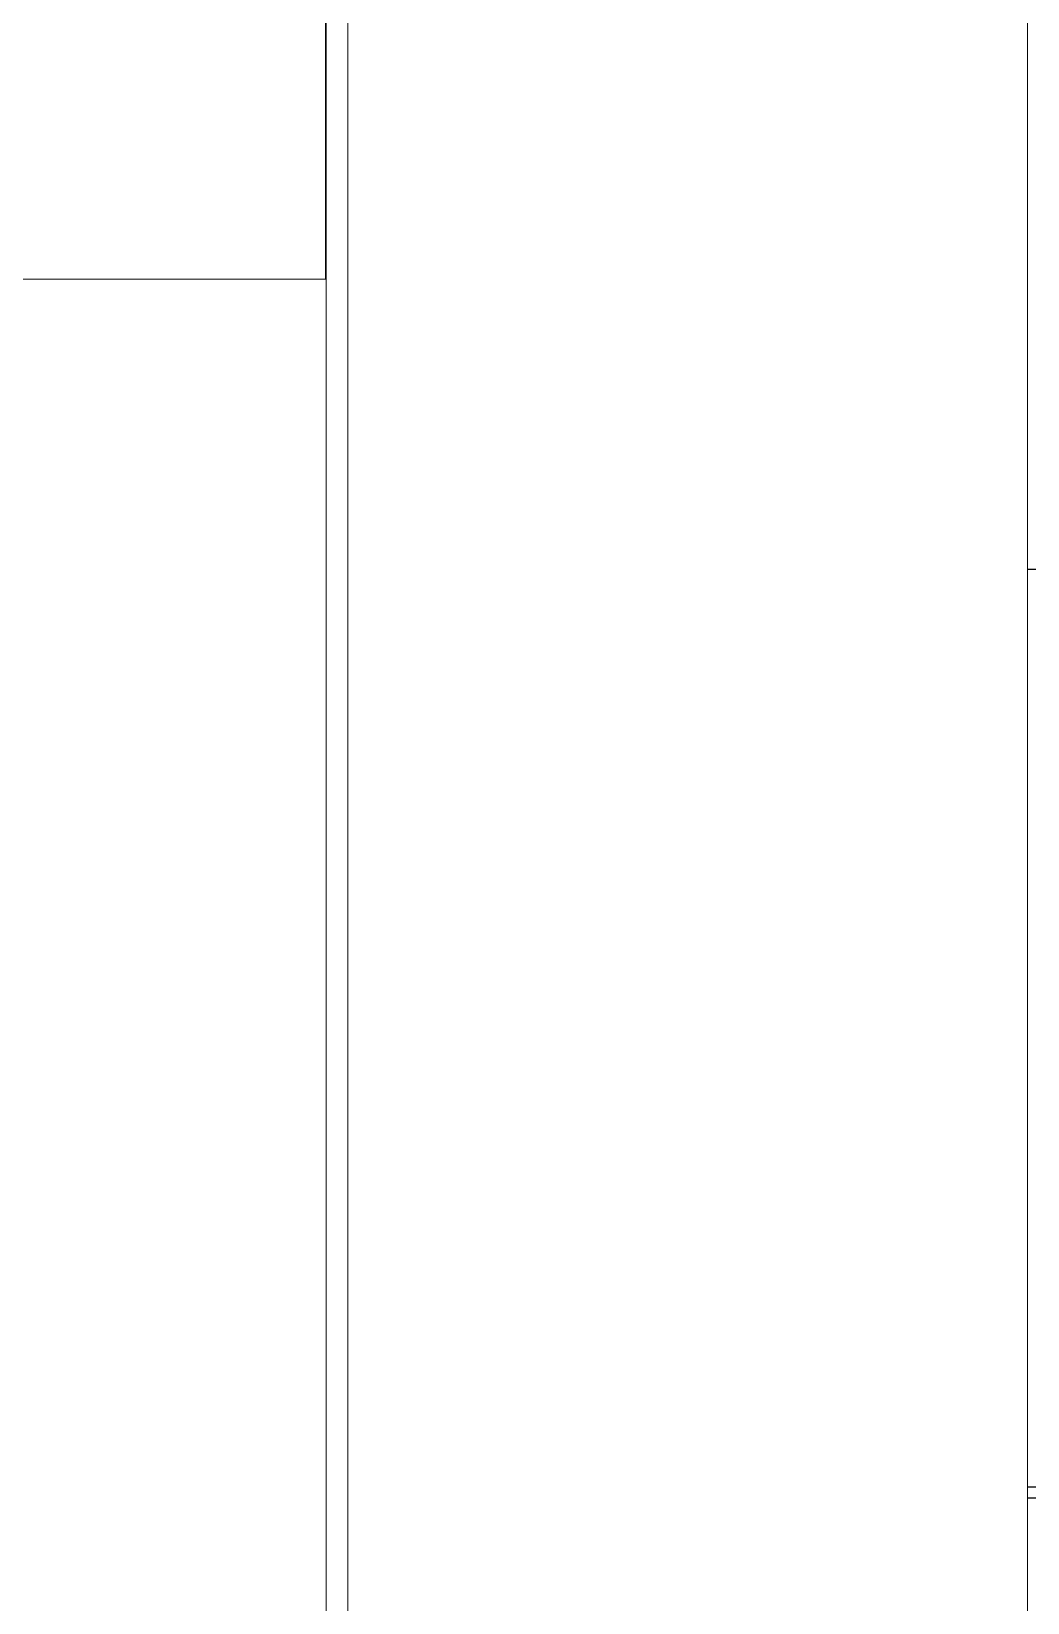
# Model space of a CAD drawing. Header units: millimetres. Extents: x 1359 to 3577, y 1333 to 3557.
# Drawn here: x 2599.41 to 2626.37, y 3214.96 to 3257.49 of the extents above; entities that cross this region are included whole.
import ezdxf

# ---------------------------------------------------------------- set-up
doc = ezdxf.new("R2010")
doc.units = ezdxf.units.MM
doc.set_wipeout_variables(frame=1)
doc.layers.add('000-PI-Oprema', color=30, linetype='Continuous', lineweight=5)
doc.layers.add('002-PI-Kabelska kanalica', color=150, linetype='Continuous')

# ---------------------------------------------------------------- blocks, each defined once
blk = doc.blocks.new('6ES7515-2AN03-0AB0')
blk.add_wipeout([(49766.655, 38535.913), (49836.455, 38535.913), (49836.456, 38388.913), (49766.656, 38388.913)])
at = {"layer": '000-PI-Oprema', "color": 0, "linetype": 'ByBlock', "lineweight": 0}
for p, q in [((49836.456, 38407.562), (49836.456, 38529.113)), ((49836.456, 38407.562), (49836.456, 38529.113)), ((49817.474, 38403.913), (49817.474, 38525.413)), ((49817.474, 38403.913), (49817.474, 38525.413)), ((49818.055, 38403.913), (49818.055, 38525.413)), ((49818.055, 38403.913), (49818.055, 38525.413)), ((49817.455, 38456.613), (49817.455, 38523.913)), ((49817.455, 38456.613), (49817.455, 38523.913)), ((49836.455, 38521.642), (49836.456, 38407.562)), ((49836.455, 38521.642), (49836.456, 38407.562)), ((49817.455, 38456.613), (49766.955, 38456.613)), ((49817.455, 38456.613), (49766.955, 38456.613))]:
    blk.add_line(p, q, dxfattribs=at)
blk = doc.blocks.new('6ES7590-1AB60-0AA0')
for p, q in [((4171.23, 2905.264), (4237.23, 2905.264)), ((4304.23, 2880.414), (4144.23, 2880.414)), ((4304.23, 2880.114), (4144.23, 2880.114))]:
    blk.add_line(p, q)

msp = doc.modelspace()

# ---------------------------------------------------------------- block references
msp.add_blockref('6ES7590-1AB60-0AA0', (-1597.659, 337.669))

# ---------------------------------------------------------------- next in the draw order: block references
at = {"layer": '002-PI-Kabelska kanalica', "color": 0, "linetype": 'ByBlock', "lineweight": 0}
msp.add_blockref('6ES7515-2AN03-0AB0', (-47210.084, -35205.83), dxfattribs=at)

doc.saveas('drawing.dxf')
